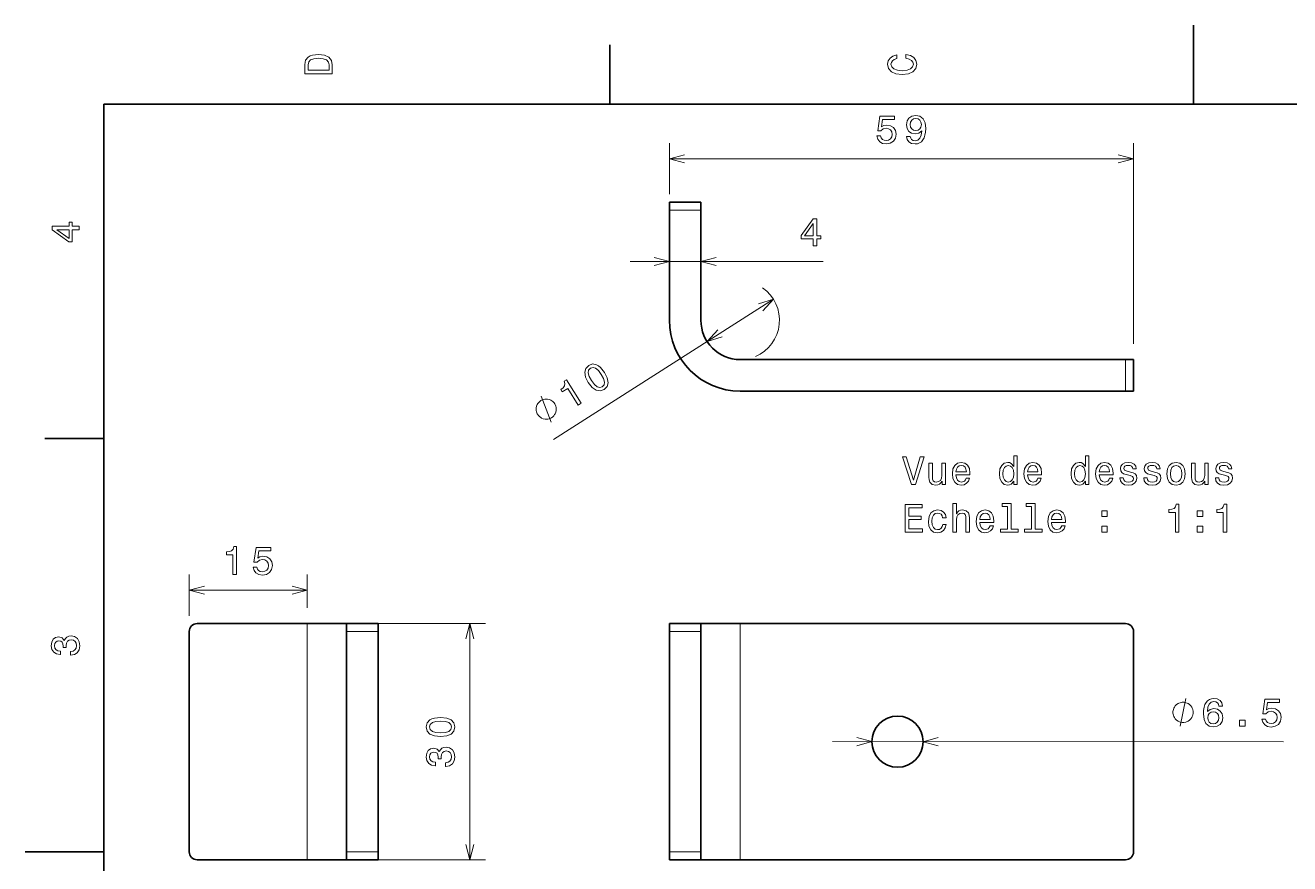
# Model space of a CAD drawing. Extents: x 0 to 297, y 0 to 210.
# Drawn here: x 0 to 160.8, y 103.5 to 210 of the extents above; entities that cross this region are included whole.
import ezdxf

# ---------------------------------------------------------------- set-up
doc = ezdxf.new("R2010")
doc.units = 0

msp = doc.modelspace()

# ---------------------------------------------------------------- linework, layer by layer
at = {"color": 7, "lineweight": 35, "ltscale": 0.25}
for p, q in [((148.5, 200), (148.5, 210)), ((10, 105), (0, 105))]:
    msp.add_line(p, q, dxfattribs=at)
at = {"color": 7, "lineweight": 35, "ltscale": 0.1875}
for p, q in [((74.300003, 200), (74.300003, 207.5)), ((10, 157.5), (2.5, 157.5))]:
    msp.add_line(p, q, dxfattribs=at)
at = {"color": 7, "lineweight": 35}
for p, q in [((287, 200), (10, 200)), ((10, 200), (10, 10)), ((90.891434, 167.528702), (139.891434, 167.528702)), ((90.891434, 163.528702), (139.891434, 163.528702)), ((139.891434, 133.991425), (90.891434, 133.991425)), ((20.851433, 132.991425), (20.851433, 104.991417)), ((40.851433, 104.991417), (40.851433, 132.991425)), ((44.851433, 104.991417), (44.851433, 132.991425)), ((81.891434, 104.991417), (81.891434, 132.991425)), ((85.891434, 132.991425), (85.891434, 104.991417)), ((140.891434, 104.991417), (140.891434, 132.991425)), ((90.891434, 103.991417), (139.891434, 103.991417))]:
    msp.add_line(p, q, dxfattribs=at)
at = {"color": 7, "lineweight": 13, "ltscale": 0.162453}
msp.add_line((81.891434, 188.528702), (81.891434, 195.02684), dxfattribs=at)
at = {"color": 7, "lineweight": 13}
for p, q in [((140.891434, 169.528702), (140.891434, 195.02684)), ((81.891434, 193.02684), (140.891434, 193.02684)), ((76.891434, 179.988342), (101.422546, 179.988342)), ((67.167267, 157.388565), (95.106285, 175.218506)), ((35.851433, 133.991425), (35.851433, 103.991417)), ((37.851433, 133.991425), (58.511063, 133.991425)), ((56.511063, 103.991417), (56.511063, 133.991425)), ((90.891434, 133.991425), (90.891434, 103.991417)), ((102.641434, 118.997391), (159.984192, 118.955872)), ((37.851433, 103.991417), (58.511063, 103.991417))]:
    msp.add_line(p, q, dxfattribs=at)
at = {"color": 7, "lineweight": 35, "ltscale": 0.1}
for p, q in [((81.891434, 187.528702), (85.891434, 187.528702)), ((140.891434, 163.528702), (140.891434, 167.528702)), ((44.851433, 133.991425), (40.851433, 133.991425)), ((81.891434, 133.991425), (85.891434, 133.991425)), ((44.851433, 103.991417), (40.851433, 103.991417)), ((81.891434, 103.991417), (85.891434, 103.991417))]:
    msp.add_line(p, q, dxfattribs=at)
at = {"color": 7, "lineweight": 35, "ltscale": 0.025}
for p, q in [((81.891434, 186.528702), (81.891434, 187.528702)), ((85.891434, 187.528702), (85.891434, 186.528702)), ((140.891434, 167.528702), (139.891434, 167.528702)), ((140.891434, 163.528702), (139.891434, 163.528702)), ((40.851433, 133.991425), (40.851433, 132.991425)), ((44.851433, 133.991425), (44.851433, 132.991425)), ((81.891434, 132.991425), (81.891434, 133.991425)), ((85.891434, 133.991425), (85.891434, 132.991425)), ((40.851433, 104.991417), (40.851433, 103.991417)), ((44.851433, 104.991417), (44.851433, 103.991417)), ((81.891434, 103.991417), (81.891434, 104.991417)), ((85.891434, 104.991417), (85.891434, 103.991417))]:
    msp.add_line(p, q, dxfattribs=at)
at = {"color": 7, "lineweight": 13, "ltscale": 0.1}
for p, q in [((81.891434, 186.528702), (85.891434, 186.528702)), ((139.891434, 163.528702), (139.891434, 167.528702)), ((44.851433, 132.991425), (40.851433, 132.991425)), ((81.891434, 132.991425), (85.891434, 132.991425)), ((44.851433, 104.991417), (40.851433, 104.991417)), ((81.891434, 104.991417), (85.891434, 104.991417))]:
    msp.add_line(p, q, dxfattribs=at)
at = {"color": 7, "lineweight": 35, "ltscale": 0.35}
for p, q in [((81.891434, 172.528702), (81.891434, 186.528702)), ((85.891434, 172.528702), (85.891434, 186.528702)), ((35.851433, 133.991425), (21.851433, 133.991425)), ((35.851433, 103.991417), (21.851433, 103.991417))]:
    msp.add_line(p, q, dxfattribs=at)
at = {"color": 7, "lineweight": 13, "ltscale": 0.163509}
for p, q in [((81.891434, 184.528702), (81.891434, 177.988342)), ((85.891434, 184.528702), (85.891434, 177.988342))]:
    msp.add_line(p, q, dxfattribs=at)
at = {"color": 7, "lineweight": 13, "ltscale": 0.089233}
for p, q in [((66.878113, 159.576599), (65.585335, 162.903564)), ((146.844238, 120.965385), (147.546783, 124.464882))]:
    msp.add_line(p, q, dxfattribs=at)
at = {"color": 8, "lineweight": 13, "ltscale": 0.131358}
msp.add_line((20.851433, 134.991425), (20.851433, 140.245743), dxfattribs=at)
at = {"color": 8, "lineweight": 13, "ltscale": 0.106358}
msp.add_line((35.851433, 135.991425), (35.851433, 140.245743), dxfattribs=at)
at = {"color": 8, "lineweight": 13, "ltscale": 0.375}
msp.add_line((20.851433, 138.245743), (35.851433, 138.245743), dxfattribs=at)
at = {"color": 7, "lineweight": 35, "ltscale": 0.125}
for p, q in [((40.851433, 133.991425), (35.851433, 133.991425)), ((90.891434, 133.991425), (85.891434, 133.991425)), ((35.851433, 103.991417), (40.851433, 103.991417)), ((85.891434, 103.991417), (90.891434, 103.991417))]:
    msp.add_line(p, q, dxfattribs=at)
at = {"color": 7, "lineweight": 13}
for points in [[(35.533215, 204.994965), (35.533215, 203.829971), (39.033215, 203.829971), (39.033215, 204.994965), (38.922264, 205.544678), (38.584366, 205.953171), (38.034657, 206.205338), (37.283215, 206.296112), (36.516644, 206.215424), (36.21405, 206.114563), (35.971977, 205.973343), (35.644165, 205.56485), (35.563473, 205.297562)], [(35.951801, 204.959656), (36.027451, 205.342941), (36.259438, 205.605194), (36.672985, 205.761536), (37.283215, 205.811966), (37.873272, 205.756485), (38.286816, 205.600143), (38.533936, 205.332855), (38.614628, 204.959656), (38.614628, 204.298996), (35.951801, 204.298996)], [(111.93206, 205.817017), (112.35569, 205.716141), (112.658287, 205.549713), (112.844887, 205.317734), (112.905403, 205.045395), (112.814629, 204.71759), (112.54229, 204.460388), (112.098488, 204.28891), (111.483215, 204.233429), (110.872986, 204.28891), (110.424141, 204.455338), (110.151802, 204.71254), (110.055984, 205.045395), (110.106415, 205.287476), (110.247627, 205.494247), (110.474571, 205.655624), (110.787247, 205.766571), (110.787247, 206.245682), (110.308144, 206.094391), (109.94503, 205.832138), (109.718086, 205.474075), (109.637398, 205.045395), (109.763474, 204.510818), (110.116501, 204.10231), (110.696472, 203.840057), (111.483215, 203.749283), (112.269958, 203.840057), (112.84993, 204.10231), (113.208, 204.510818), (113.329041, 205.045395), (113.233215, 205.51442), (112.965927, 205.892654), (112.527161, 206.159943), (111.93206, 206.301163)], [(108.272697, 195.939667), (108.383652, 195.526123), (108.630768, 195.203354), (108.993881, 195.001617), (109.457855, 194.92598), (109.967224, 195.016754), (110.365639, 195.26387), (110.617798, 195.657242), (110.713623, 196.16156), (110.627884, 196.630585), (110.385811, 196.998749), (110.007568, 197.235779), (109.518379, 197.321503), (109.140137, 197.260986), (108.847626, 197.094559), (108.988838, 198.037643), (110.52198, 198.037643), (110.52198, 198.451187), (108.65094, 198.451187), (108.373566, 196.595291), (108.777023, 196.595291), (109.069527, 196.832321), (109.442726, 196.918045), (109.765495, 196.862579), (110.012611, 196.701187), (110.168953, 196.454071), (110.224426, 196.136353), (110.168953, 195.818634), (110.007568, 195.571503), (109.760452, 195.415161), (109.442726, 195.359695), (109.175438, 195.394989), (108.968666, 195.510986), (108.817368, 195.692551), (108.741722, 195.939667)], [(112.049072, 195.894272), (112.124718, 195.495865), (112.341576, 195.188217), (112.684517, 194.996582), (113.138405, 194.92598), (113.435959, 194.961273), (113.703247, 195.052063), (113.930191, 195.208389), (114.121834, 195.430298), (114.273132, 195.707672), (114.384087, 196.050613), (114.449646, 196.443985), (114.474861, 196.897873), (114.38913, 197.608978), (114.142006, 198.128418), (113.748634, 198.441101), (113.209015, 198.552063), (112.714775, 198.461273), (112.341576, 198.219208), (112.099503, 197.846008), (112.018806, 197.376984), (112.099503, 196.892838), (112.336533, 196.524673), (112.68956, 196.292694), (113.138405, 196.217041), (113.612473, 196.312866), (113.970535, 196.605377), (113.889847, 196.045578), (113.728462, 195.647156), (113.481346, 195.410126), (113.143448, 195.334473), (112.881203, 195.369781), (112.68956, 195.480728), (112.563477, 195.657242), (112.513046, 195.894272)], [(112.508003, 197.382034), (112.558434, 197.694702), (112.699646, 197.941818), (112.921547, 198.09816), (113.209015, 198.153641), (113.506561, 198.09816), (113.733505, 197.941818), (113.874718, 197.699753), (113.930191, 197.38707), (113.874718, 197.069351), (113.733505, 196.832321), (113.501518, 196.686066), (113.193878, 196.635635), (112.916504, 196.686066), (112.699646, 196.832321), (112.558434, 197.064301)], [(6.833213, 184.02739), (6.833213, 184.481277), (5.965778, 184.481277), (5.965778, 184.98056), (5.56232, 184.98056), (5.56232, 184.481277), (3.408862, 184.481277), (3.408862, 184.022339), (5.521974, 182.489197), (5.965778, 182.489197), (5.965778, 184.02739)], [(100.181908, 181.988342), (100.635803, 181.988342), (100.635803, 182.855789), (101.135078, 182.855789), (101.135078, 183.259247), (100.635803, 183.259247), (100.635803, 185.412704), (100.176865, 185.412704), (98.643723, 183.299591), (98.643723, 182.855789), (100.181908, 182.855789)], [(5.56232, 182.912827), (3.993876, 184.02739), (5.56232, 184.02739)], [(99.06736, 183.259247), (100.181908, 184.827682), (100.181908, 183.259247)], [(71.582642, 164.607025), (72.072357, 163.98027), (72.576035, 163.631638), (73.079369, 163.546036), (73.581192, 163.734665), (73.959381, 164.107635), (74.093742, 164.600204), (73.985443, 165.201157), (73.62751, 165.912018), (73.136253, 166.531799), (72.887268, 166.743835), (72.634117, 166.887405), (72.130783, 166.973007), (71.630501, 166.791336), (71.250763, 166.411407), (71.119125, 165.914581), (71.223175, 165.310928)], [(71.990768, 164.867493), (71.696495, 165.403595), (71.566742, 165.841278), (71.619682, 166.180191), (71.855682, 166.438492), (72.185104, 166.541031), (72.514778, 166.446289), (72.857094, 166.144257), (73.219391, 165.651566), (73.516373, 165.111191), (73.646126, 164.673508), (73.593185, 164.33461), (73.358719, 164.083267), (73.027763, 163.97377), (72.69809, 164.068497), (72.355766, 164.370529)], [(70.301056, 161.761017), (70.68792, 162.007904), (68.791489, 164.979553), (68.502403, 164.795074), (68.591377, 164.486908), (68.549568, 164.214935), (68.380859, 163.963684), (68.079468, 163.72348), (68.272095, 163.421646), (68.9608, 163.86116)], [(67.313538, 161.930466), (67.250778, 162.028809), (67.07608, 162.194122), (66.932762, 162.310257), (66.820824, 162.377228), (66.628334, 162.461975), (66.386673, 162.51535), (66.176392, 162.519562), (66.046661, 162.505966), (65.86776, 162.460999), (65.639687, 162.384644), (65.541344, 162.321884), (65.442993, 162.259125), (65.277679, 162.084427), (65.161545, 161.941116), (65.094582, 161.829178), (65.009819, 161.636688), (64.956444, 161.39502), (64.95224, 161.184738), (64.965828, 161.055008), (65.010803, 160.876114), (65.087151, 160.648041), (65.149918, 160.549698), (65.212677, 160.451355), (65.387375, 160.286041), (65.530685, 160.169891), (65.642624, 160.102936), (65.835114, 160.018173), (66.076782, 159.964798), (66.287064, 159.960602), (66.416786, 159.974182), (66.595688, 160.01915), (66.823761, 160.095505), (66.922104, 160.158264), (67.020454, 160.221024), (67.185768, 160.395721), (67.301903, 160.539047), (67.368866, 160.65097), (67.453629, 160.843475), (67.507004, 161.085129), (67.511208, 161.29541), (67.49762, 161.42514), (67.452652, 161.604034), (67.376297, 161.832108)], [(113.786964, 155.177124), (112.909447, 152.196564), (112.006706, 155.177124), (111.527603, 155.177124), (112.657288, 151.672073), (113.161606, 151.672073), (114.266075, 155.177124)], [(116.989418, 154.38028), (116.545609, 154.38028), (116.545609, 152.816879), (116.495178, 152.453781), (116.348923, 152.191528), (116.121979, 152.030136), (115.824432, 151.979706), (115.587402, 152.02005), (115.436104, 152.141098), (115.350365, 152.34787), (115.330193, 152.640366), (115.330193, 154.38028), (114.886391, 154.38028), (114.886391, 152.600021), (114.90152, 152.241959), (114.997345, 151.944412), (115.289848, 151.672073), (115.758865, 151.576248), (116.011032, 151.611557), (116.22789, 151.702332), (116.41449, 151.858673), (116.565788, 152.085617), (116.565788, 151.672073), (116.989418, 151.672073)], [(118.325874, 152.897583), (120.101089, 152.897583), (120.106133, 153.104355), (120.025436, 153.684326), (119.803535, 154.118042), (119.450516, 154.38028), (118.981491, 154.476105), (118.52256, 154.375244), (118.169533, 154.092819), (117.942589, 153.633896), (117.861893, 153.028702), (117.937546, 152.408386), (118.16449, 151.954498), (118.512474, 151.672073), (118.966362, 151.576248), (119.359734, 151.641815), (119.682503, 151.813278), (119.919533, 152.085617), (120.055702, 152.44873), (119.616936, 152.44873), (119.526161, 152.246994), (119.395035, 152.095703), (119.021835, 151.97467), (118.734375, 152.030136), (118.517517, 152.20665), (118.376305, 152.494125), (118.325874, 152.882446)], [(125.673859, 152.090668), (125.673859, 151.672073), (126.117661, 151.672073), (126.117661, 155.293106), (125.678894, 155.293106), (125.678894, 153.966736), (125.341003, 154.350021), (125.134232, 154.440811), (124.897202, 154.476105), (124.468521, 154.375244), (124.135674, 154.092819), (123.918808, 153.638931), (123.843163, 153.028702), (123.918808, 152.418472), (124.135674, 151.959534), (124.468521, 151.672073), (124.897202, 151.576248), (125.134232, 151.611557), (125.346046, 151.702332)], [(127.433945, 152.897583), (129.209152, 152.897583), (129.214203, 153.104355), (129.133514, 153.684326), (128.911606, 154.118042), (128.558578, 154.38028), (128.089569, 154.476105), (127.63063, 154.375244), (127.277603, 154.092819), (127.050659, 153.633896), (126.969963, 153.028702), (127.045616, 152.408386), (127.27256, 151.954498), (127.620544, 151.672073), (128.074432, 151.576248), (128.467804, 151.641815), (128.790573, 151.813278), (129.027603, 152.085617), (129.163773, 152.44873), (128.725006, 152.44873), (128.634232, 152.246994), (128.503113, 152.095703), (128.129913, 151.97467), (127.842445, 152.030136), (127.62558, 152.20665), (127.484375, 152.494125), (127.433945, 152.882446)], [(134.781921, 152.090668), (134.781921, 151.672073), (135.225723, 151.672073), (135.225723, 155.293106), (134.786972, 155.293106), (134.786972, 153.966736), (134.449066, 154.350021), (134.242294, 154.440811), (134.005264, 154.476105), (133.576599, 154.375244), (133.243744, 154.092819), (133.026886, 153.638931), (132.951233, 153.028702), (133.026886, 152.418472), (133.243744, 151.959534), (133.576599, 151.672073), (134.005264, 151.576248), (134.242294, 151.611557), (134.454117, 151.702332)], [(136.542007, 152.897583), (138.31723, 152.897583), (138.322266, 153.104355), (138.241577, 153.684326), (138.019684, 154.118042), (137.666656, 154.38028), (137.197632, 154.476105), (136.738693, 154.375244), (136.385666, 154.092819), (136.158722, 153.633896), (136.078033, 153.028702), (136.153687, 152.408386), (136.38063, 151.954498), (136.728607, 151.672073), (137.182495, 151.576248), (137.575867, 151.641815), (137.898636, 151.813278), (138.135666, 152.085617), (138.271835, 152.44873), (137.833069, 152.44873), (137.742294, 152.246994), (137.611176, 152.095703), (137.237976, 151.97467), (136.950516, 152.030136), (136.733658, 152.20665), (136.592438, 152.494125), (136.542007, 152.882446)], [(140.516068, 153.25061), (140.087402, 153.351471), (139.769684, 153.467468), (139.663773, 153.704498), (139.694031, 153.870926), (139.799927, 153.991959), (139.971405, 154.067612), (140.218521, 154.09787), (140.455551, 154.067612), (140.642151, 153.976822), (140.763184, 153.840668), (140.813629, 153.659103), (141.247345, 153.659103), (141.247345, 153.669189), (141.171692, 153.996994), (140.96492, 154.254211), (140.642151, 154.415588), (140.218521, 154.476105), (139.789856, 154.415588), (139.477173, 154.249161), (139.280487, 154.002045), (139.219971, 153.689362), (139.26535, 153.386765), (139.406555, 153.174957), (139.63855, 153.023651), (139.97644, 152.917755), (140.470688, 152.796707), (140.773285, 152.670639), (140.853973, 152.569763), (140.884232, 152.418472), (140.838837, 152.231873), (140.717804, 152.090668), (140.521118, 151.999878), (140.258865, 151.96962), (139.981491, 151.999878), (139.779755, 152.105789), (139.6436, 152.277267), (139.58812, 152.514297), (139.159439, 152.514297), (139.230057, 152.11084), (139.436829, 151.818329), (139.764633, 151.641815), (140.218521, 151.576248), (140.692581, 151.641815), (141.040573, 151.818329), (141.25238, 152.100754), (141.328033, 152.468903), (141.272552, 152.786621), (141.116211, 153.003479), (140.859009, 153.144699)], [(143.552094, 153.25061), (143.123413, 153.351471), (142.805695, 153.467468), (142.699799, 153.704498), (142.730042, 153.870926), (142.835953, 153.991959), (143.007431, 154.067612), (143.254547, 154.09787), (143.491577, 154.067612), (143.678177, 153.976822), (143.79921, 153.840668), (143.84964, 153.659103), (144.283356, 153.659103), (144.283356, 153.669189), (144.207718, 153.996994), (144.000946, 154.254211), (143.678177, 154.415588), (143.254547, 154.476105), (142.825867, 154.415588), (142.513184, 154.249161), (142.316498, 154.002045), (142.255981, 153.689362), (142.301376, 153.386765), (142.442581, 153.174957), (142.674576, 153.023651), (143.012466, 152.917755), (143.506714, 152.796707), (143.809296, 152.670639), (143.889984, 152.569763), (143.920258, 152.418472), (143.874863, 152.231873), (143.75383, 152.090668), (143.557144, 151.999878), (143.294891, 151.96962), (143.017517, 151.999878), (142.815781, 152.105789), (142.679611, 152.277267), (142.624146, 152.514297), (142.195465, 152.514297), (142.266068, 152.11084), (142.472839, 151.818329), (142.800659, 151.641815), (143.254547, 151.576248), (143.728607, 151.641815), (144.076599, 151.818329), (144.288406, 152.100754), (144.364059, 152.468903), (144.308578, 152.786621), (144.152237, 153.003479), (143.895035, 153.144699)], [(145.13063, 153.023651), (145.211319, 152.408386), (145.443298, 151.954498), (145.811462, 151.672073), (146.305695, 151.576248), (146.794891, 151.672073), (147.16304, 151.949448), (147.395035, 152.403336), (147.480774, 153.023651), (147.395035, 153.638931), (147.16304, 154.09787), (146.794891, 154.375244), (146.305695, 154.476105), (145.811462, 154.375244), (145.443298, 154.092819), (145.211319, 153.638931)], [(150.385666, 154.38028), (149.941864, 154.38028), (149.941864, 152.816879), (149.891434, 152.453781), (149.745178, 152.191528), (149.518234, 152.030136), (149.220673, 151.979706), (148.983643, 152.02005), (148.832352, 152.141098), (148.746613, 152.34787), (148.72644, 152.640366), (148.72644, 154.38028), (148.282639, 154.38028), (148.282639, 152.600021), (148.297775, 152.241959), (148.393585, 151.944412), (148.686096, 151.672073), (149.155121, 151.576248), (149.407288, 151.611557), (149.624146, 151.702332), (149.81073, 151.858673), (149.962036, 152.085617), (149.962036, 151.672073), (150.385666, 151.672073)], [(152.660156, 153.25061), (152.231491, 153.351471), (151.913757, 153.467468), (151.807861, 153.704498), (151.83812, 153.870926), (151.944031, 153.991959), (152.115494, 154.067612), (152.36261, 154.09787), (152.59964, 154.067612), (152.78624, 153.976822), (152.907288, 153.840668), (152.957718, 153.659103), (153.391434, 153.659103), (153.391434, 153.669189), (153.315781, 153.996994), (153.109009, 154.254211), (152.78624, 154.415588), (152.36261, 154.476105), (151.933929, 154.415588), (151.621262, 154.249161), (151.424576, 154.002045), (151.364044, 153.689362), (151.409439, 153.386765), (151.550659, 153.174957), (151.782639, 153.023651), (152.120544, 152.917755), (152.614777, 152.796707), (152.917358, 152.670639), (152.998062, 152.569763), (153.02832, 152.418472), (152.982925, 152.231873), (152.861893, 152.090668), (152.665207, 151.999878), (152.402954, 151.96962), (152.12558, 151.999878), (151.923859, 152.105789), (151.787689, 152.277267), (151.732208, 152.514297), (151.303528, 152.514297), (151.374146, 152.11084), (151.580902, 151.818329), (151.908722, 151.641815), (152.36261, 151.576248), (152.83667, 151.641815), (153.184662, 151.818329), (153.396469, 152.100754), (153.472122, 152.468903), (153.416641, 152.786621), (153.260315, 153.003479), (153.003098, 153.144699)], [(118.325874, 153.270782), (118.381348, 153.618759), (118.517517, 153.875961), (118.724289, 154.032303), (118.99662, 154.087784), (119.263916, 154.032303), (119.470688, 153.875961), (119.596764, 153.618759), (119.642151, 153.270782)], [(124.972847, 154.077698), (125.26535, 154.00708), (125.487259, 153.810394), (125.618378, 153.48259), (125.668808, 153.028702), (125.618378, 152.569763), (125.487259, 152.241959), (125.26535, 152.040222), (124.972847, 151.97467), (124.695465, 152.040222), (124.48365, 152.241959), (124.342445, 152.574814), (124.29705, 153.028702), (124.342445, 153.477554), (124.48365, 153.805359), (124.695465, 154.00708)], [(127.433945, 153.270782), (127.489418, 153.618759), (127.62558, 153.875961), (127.832352, 154.032303), (128.104691, 154.087784), (128.371979, 154.032303), (128.578751, 153.875961), (128.704834, 153.618759), (128.750229, 153.270782)], [(134.080917, 154.077698), (134.373428, 154.00708), (134.595322, 153.810394), (134.726456, 153.48259), (134.776886, 153.028702), (134.726456, 152.569763), (134.595322, 152.241959), (134.373428, 152.040222), (134.080917, 151.97467), (133.803543, 152.040222), (133.591721, 152.241959), (133.450516, 152.574814), (133.405121, 153.028702), (133.450516, 153.477554), (133.591721, 153.805359), (133.803543, 154.00708)], [(136.542007, 153.270782), (136.597488, 153.618759), (136.733658, 153.875961), (136.94043, 154.032303), (137.212769, 154.087784), (137.480057, 154.032303), (137.686829, 153.875961), (137.812897, 153.618759), (137.858292, 153.270782)], [(145.584518, 153.028702), (145.629913, 153.48259), (145.771118, 153.810394), (145.998062, 154.012131), (146.305695, 154.082733), (146.608292, 154.012131), (146.835236, 153.815445), (146.97644, 153.48259), (147.026886, 153.028702), (146.97644, 152.569763), (146.835236, 152.236908), (146.608292, 152.035187), (146.305695, 151.96962), (145.998062, 152.035187), (145.771118, 152.236908), (145.629913, 152.569763)], [(111.850365, 145.625244), (114.069389, 145.625244), (114.069389, 146.048874), (112.314346, 146.048874), (112.314346, 147.234039), (113.877747, 147.234039), (113.877747, 147.652618), (112.314346, 147.652618), (112.314346, 148.701614), (114.029045, 148.701614), (114.029045, 149.125244), (111.850365, 149.125244)], [(116.626305, 147.43576), (117.065063, 147.43576), (116.974289, 147.839218), (116.757431, 148.156952), (116.419533, 148.353638), (115.980774, 148.429276), (115.49662, 148.328415), (115.128464, 148.04599), (114.896477, 147.587067), (114.815788, 146.971786), (114.891434, 146.361557), (115.118378, 145.907669), (115.476448, 145.625244), (115.965645, 145.529419), (116.399361, 145.605072), (116.737259, 145.816879), (116.969246, 146.149734), (117.070107, 146.593536), (116.646477, 146.593536), (116.570831, 146.311127), (116.429619, 146.099304), (116.22789, 145.968185), (115.980774, 145.927841), (115.673134, 145.993393), (115.451233, 146.195129), (115.315063, 146.522934), (115.269676, 146.986908), (115.315063, 147.440811), (115.456276, 147.768616), (115.68322, 147.970352), (115.980774, 148.040955), (116.243019, 147.99556), (116.439705, 147.879562), (116.570831, 147.687927)], [(117.937546, 145.625244), (118.381348, 145.625244), (118.381348, 147.188644), (118.426735, 147.546707), (118.57299, 147.80896), (118.799934, 147.970352), (119.102531, 148.030869), (119.344604, 147.980438), (119.495903, 147.844269), (119.571548, 147.617325), (119.596764, 147.314728), (119.596764, 145.625244), (120.040573, 145.625244), (120.040573, 147.405502), (120.020393, 147.76358), (119.929619, 148.061127), (119.632065, 148.33345), (119.168091, 148.429276), (118.915932, 148.393982), (118.699074, 148.298157), (118.517517, 148.146851), (118.381348, 147.940079), (118.381348, 149.246277), (117.937546, 149.246277)], [(121.361893, 146.850754), (123.137115, 146.850754), (123.142151, 147.057526), (123.061462, 147.637497), (122.839561, 148.071213), (122.486534, 148.33345), (122.017517, 148.429276), (121.558578, 148.328415), (121.205551, 148.04599), (120.978607, 147.587067), (120.897919, 146.981873), (120.973564, 146.361557), (121.200516, 145.907669), (121.548492, 145.625244), (122.002388, 145.529419), (122.39576, 145.594986), (122.718521, 145.766449), (122.955551, 146.038788), (123.091721, 146.401901), (122.652962, 146.401901), (122.56218, 146.200165), (122.431061, 146.048874), (122.057861, 145.927841), (121.770393, 145.983307), (121.553535, 146.159821), (121.412331, 146.447296), (121.361893, 146.835617)], [(121.361893, 147.223953), (121.417374, 147.57193), (121.553535, 147.829132), (121.760307, 147.985474), (122.032646, 148.040955), (122.299934, 147.985474), (122.506706, 147.829132), (122.63279, 147.57193), (122.678177, 147.223953)], [(124.892151, 148.873077), (124.892151, 145.998444), (123.979332, 145.998444), (123.979332, 145.625244), (126.243736, 145.625244), (126.243736, 145.998444), (125.33596, 145.998444), (125.33596, 149.246277), (124.19619, 149.246277), (124.19619, 148.873077)], [(127.928177, 148.873077), (127.928177, 145.998444), (127.01535, 145.998444), (127.01535, 145.625244), (129.279755, 145.625244), (129.279755, 145.998444), (128.371979, 145.998444), (128.371979, 149.246277), (127.232208, 149.246277), (127.232208, 148.873077)], [(130.469971, 146.850754), (132.245178, 146.850754), (132.250229, 147.057526), (132.169525, 147.637497), (131.947632, 148.071213), (131.594604, 148.33345), (131.12558, 148.429276), (130.666656, 148.328415), (130.313629, 148.04599), (130.086685, 147.587067), (130.005981, 146.981873), (130.081635, 146.361557), (130.308578, 145.907669), (130.65657, 145.625244), (131.110458, 145.529419), (131.50383, 145.594986), (131.826599, 145.766449), (132.063629, 146.038788), (132.199799, 146.401901), (131.761032, 146.401901), (131.670258, 146.200165), (131.539124, 146.048874), (131.165924, 145.927841), (130.878464, 145.983307), (130.661606, 146.159821), (130.520401, 146.447296), (130.469971, 146.835617)], [(130.469971, 147.223953), (130.525436, 147.57193), (130.661606, 147.829132), (130.868378, 147.985474), (131.140717, 148.040955), (131.408005, 147.985474), (131.614777, 147.829132), (131.74086, 147.57193), (131.786255, 147.223953)], [(136.84964, 147.582016), (137.545609, 147.582016), (137.545609, 148.33345), (136.84964, 148.33345)], [(146.21492, 145.625244), (146.673859, 145.625244), (146.673859, 149.150467), (146.330917, 149.150467), (146.240143, 148.842819), (146.058578, 148.636047), (145.781204, 148.515015), (145.397919, 148.47467), (145.397919, 148.116592), (146.21492, 148.116592)], [(148.993744, 147.582016), (149.689697, 147.582016), (149.689697, 148.33345), (148.993744, 148.33345)], [(152.286957, 145.625244), (152.745895, 145.625244), (152.745895, 149.150467), (152.402954, 149.150467), (152.31218, 148.842819), (152.130615, 148.636047), (151.853241, 148.515015), (151.469955, 148.47467), (151.469955, 148.116592), (152.286957, 148.116592)], [(136.84964, 145.625244), (137.545609, 145.625244), (137.545609, 146.376678), (136.84964, 146.376678)], [(148.993744, 145.625244), (149.689697, 145.625244), (149.689697, 146.376678), (148.993744, 146.376678)], [(5.73379, 129.979111), (5.769093, 129.979111), (6.253242, 130.059799), (6.616354, 130.296829), (6.848343, 130.670029), (6.934078, 131.164276), (6.848343, 131.688766), (6.626441, 132.082138), (6.273415, 132.334305), (5.819525, 132.425079), (5.521974, 132.384735), (5.279899, 132.273788), (5.0933, 132.092224), (4.957133, 131.850143), (4.684798, 132.177963), (4.251081, 132.293961), (3.857709, 132.218307), (3.560158, 132.00145), (3.373559, 131.648422), (3.307997, 131.164276), (3.388689, 130.710388), (3.610591, 130.362396), (3.963617, 130.135452), (4.432637, 130.059799), (4.46794, 130.059799), (4.46794, 130.508652), (4.145173, 130.548996), (3.913184, 130.680115), (3.771974, 130.891937), (3.721542, 131.189484), (3.761888, 131.451736), (3.867795, 131.643372), (4.039265, 131.759369), (4.271254, 131.804764), (4.518372, 131.759369), (4.684798, 131.638336), (4.785663, 131.426514), (4.815922, 131.139053), (4.810879, 130.942368), (5.209294, 130.942368), (5.199208, 131.189484), (5.244596, 131.507217), (5.365634, 131.744247), (5.56232, 131.885452), (5.819525, 131.935883), (6.112032, 131.880417), (6.328891, 131.734161), (6.465058, 131.502167), (6.510447, 131.194534), (6.460014, 130.876801), (6.308718, 130.644821), (6.066643, 130.498566), (5.73379, 130.443085)], [(148.478851, 122.714203), (148.478928, 122.830872), (148.420761, 123.064247), (148.362549, 123.239288), (148.304306, 123.355995), (148.187775, 123.531082), (148.012894, 123.706207), (147.837982, 123.822998), (147.721359, 123.881424), (147.546402, 123.93988), (147.31311, 123.998383), (147.196442, 123.998466), (147.079773, 123.99855), (146.846405, 123.940384), (146.671356, 123.882179), (146.554642, 123.823929), (146.379562, 123.70739), (146.204437, 123.532516), (146.087646, 123.357605), (146.029221, 123.240982), (145.970764, 123.066017), (145.912262, 122.832733), (145.91217, 122.716064), (145.912094, 122.599396), (145.970261, 122.36602), (146.028473, 122.190979), (146.086716, 122.074265), (146.203247, 121.899185), (146.378128, 121.72406), (146.55304, 121.607269), (146.669662, 121.548843), (146.84462, 121.490387), (147.077911, 121.431885), (147.19458, 121.431801), (147.311249, 121.431717), (147.544617, 121.489883), (147.719666, 121.548088), (147.83638, 121.606339), (148.011459, 121.722878), (148.186584, 121.897751), (148.303375, 122.072662), (148.361801, 122.189285), (148.420258, 122.364243), (148.47876, 122.597534)], [(152.207809, 123.518417), (152.112289, 123.926987), (151.89061, 124.229744), (151.547806, 124.421631), (151.10405, 124.487518), (150.806473, 124.452431), (150.549194, 124.356796), (150.322144, 124.200623), (150.130341, 123.978851), (149.978836, 123.701584), (149.867645, 123.36377), (149.796753, 122.965408), (149.776245, 122.516571), (149.85643, 121.800377), (150.103165, 121.280746), (150.501358, 120.967781), (151.045944, 120.861481), (151.535202, 120.951904), (151.908569, 121.18866), (152.150925, 121.561684), (152.237, 122.03569), (152.151611, 122.514854), (151.919891, 122.883179), (151.561981, 123.115425), (151.11824, 123.196442), (150.639069, 123.095917), (150.280792, 122.808716), (150.356842, 123.363419), (150.518509, 123.761719), (150.765793, 123.998566), (151.108795, 124.07901), (151.360931, 124.038483), (151.55249, 123.932434), (151.678452, 123.755829), (151.743835, 123.518753)], [(157.217575, 121.870697), (157.328217, 121.457077), (157.575104, 121.134132), (157.93808, 120.932137), (158.402008, 120.856155), (158.911438, 120.946564), (159.310028, 121.19339), (159.562469, 121.586578), (159.658661, 122.090836), (159.573273, 122.559921), (159.331451, 122.928253), (158.953384, 123.165558), (158.464249, 123.251648), (158.085968, 123.191399), (157.793335, 123.025185), (157.935242, 123.968163), (159.468384, 123.967056), (159.468674, 124.3806), (157.597626, 124.381958), (157.318909, 122.526245), (157.722382, 122.525955), (158.015045, 122.762772), (158.388306, 122.848236), (158.711029, 122.792534), (158.958038, 122.630966), (159.114197, 122.383736), (159.169449, 122.065979), (159.113739, 121.748291), (158.952179, 121.501289), (158.704956, 121.345131), (158.387177, 121.289886), (158.119919, 121.325378), (157.913239, 121.441521), (157.762054, 121.623184), (157.686584, 121.870361)], [(151.747803, 122.030998), (151.692093, 121.713318), (151.55072, 121.471344), (151.323654, 121.31012), (151.041199, 121.259895), (150.743683, 121.310547), (150.516846, 121.467049), (150.370773, 121.709229), (150.325607, 122.026985), (150.376266, 122.33963), (150.517654, 122.576553), (150.749756, 122.727684), (151.062469, 122.782936), (151.334763, 122.727264), (151.551514, 122.580849), (151.692551, 122.343719)], [(52.801411, 119.644012), (53.593197, 119.719658), (54.158035, 119.956688), (54.500977, 120.33493), (54.611927, 120.859428), (54.500977, 121.378883), (54.158035, 121.757126), (53.593197, 121.989113), (52.801411, 122.069801), (52.014668, 121.989113), (51.701984, 121.893295), (51.444782, 121.757126), (51.101841, 121.378883), (50.985847, 120.859428), (51.101841, 120.33493), (51.449825, 119.956688), (52.014668, 119.719658)], [(52.801411, 120.128159), (52.191177, 120.168503), (51.752419, 120.294586), (51.495213, 120.52153), (51.404434, 120.859428), (51.495213, 121.192284), (51.752419, 121.419228), (52.191177, 121.545303), (52.801411, 121.585655), (53.416683, 121.545303), (53.855446, 121.419228), (54.112648, 121.192284), (54.198383, 120.859428), (54.112648, 120.52153), (53.855446, 120.294586), (53.416683, 120.168503)], [(154.383636, 120.95993), (155.07959, 120.959427), (155.080139, 121.710861), (154.384171, 121.711365)], [(53.41164, 115.852509), (53.446941, 115.852509), (53.931091, 115.933205), (54.294205, 116.170235), (54.526192, 116.543434), (54.611927, 117.037674), (54.526192, 117.562164), (54.304291, 117.955536), (53.951263, 118.207703), (53.497375, 118.298477), (53.199825, 118.258133), (52.957748, 118.147179), (52.771149, 117.965622), (52.634983, 117.723549), (52.362648, 118.051361), (51.928932, 118.167351), (51.535561, 118.091705), (51.23801, 117.874847), (51.051411, 117.52182), (50.985847, 117.037674), (51.06654, 116.583778), (51.288441, 116.235794), (51.641468, 116.00885), (52.110489, 115.933205), (52.14579, 115.933205), (52.14579, 116.38205), (51.823025, 116.422394), (51.591034, 116.55352), (51.449825, 116.765335), (51.399391, 117.062889), (51.439739, 117.325134), (51.545647, 117.516777), (51.717117, 117.632774), (51.949104, 117.678162), (52.19622, 117.632774), (52.362648, 117.511734), (52.463512, 117.299919), (52.493774, 117.012451), (52.488731, 116.815765), (52.887146, 116.815765), (52.87706, 117.062889), (52.922447, 117.380608), (53.043484, 117.617645), (53.24017, 117.75885), (53.497375, 117.809288), (53.789883, 117.753807), (54.006741, 117.607559), (54.142906, 117.375565), (54.188297, 117.067932), (54.137863, 116.750206), (53.986568, 116.518219), (53.744492, 116.371964), (53.41164, 116.31649)]]:
    msp.add_lwpolyline(points, close=True, dxfattribs=at)
for points in [[(83.823288, 193.544479), (81.891434, 193.02684), (83.823288, 192.509201)], [(138.959579, 192.509201), (140.891434, 193.02684), (138.959579, 193.544479)], [(79.959579, 179.470718), (81.891434, 179.988342), (79.959579, 180.505981)], [(87.823288, 180.505981), (85.891434, 179.988342), (87.823288, 179.470718)], [(93.756256, 173.742889), (95.106285, 175.218506), (93.199318, 174.615601)], [(88.026611, 171.314514), (86.676582, 169.838898), (88.583549, 170.441803)], [(57.028702, 132.05957), (56.511063, 133.991425), (55.993423, 132.05957)], [(105.709206, 118.477531), (107.641434, 118.993767), (105.709961, 119.51281)], [(116.073654, 119.505302), (114.141434, 118.989067), (116.072906, 118.470024)], [(55.993423, 105.923271), (56.511063, 103.991417), (57.028702, 105.923271)]]:
    msp.add_lwpolyline(points, dxfattribs=at)
at = {"color": 8, "lineweight": 13}
for points in [[(26.392643, 140.245743), (26.851578, 140.245743), (26.851578, 143.770966), (26.508638, 143.770966), (26.41786, 143.463318), (26.236303, 143.256546), (25.958925, 143.135513), (25.575642, 143.095169), (25.575642, 142.737091), (26.392643, 142.737091)], [(28.968723, 141.158569), (29.079676, 140.745026), (29.326794, 140.422256), (29.689907, 140.22052), (30.153883, 140.144882), (30.66325, 140.235657), (31.061665, 140.482773), (31.313824, 140.876144), (31.409645, 141.380463), (31.323912, 141.849487), (31.081837, 142.217651), (30.703594, 142.454681), (30.214401, 142.540405), (29.836159, 142.479889), (29.543652, 142.313461), (29.684862, 143.256546), (31.218004, 143.256546), (31.218004, 143.67009), (29.346966, 143.67009), (29.069588, 141.814178), (29.473047, 141.814178), (29.765554, 142.051224), (30.138752, 142.136948), (30.461519, 142.081482), (30.708637, 141.92009), (30.864979, 141.672974), (30.920452, 141.355255), (30.864979, 141.037537), (30.703594, 140.790405), (30.456476, 140.634064), (30.138752, 140.578598), (29.871462, 140.613892), (29.66469, 140.729889), (29.513393, 140.911453), (29.437744, 141.158569)]]:
    msp.add_lwpolyline(points, close=True, dxfattribs=at)
for points in [[(22.783285, 138.763382), (20.851433, 138.245743), (22.783285, 137.728104)], [(33.919582, 137.728104), (35.851433, 138.245743), (33.919582, 138.763382)]]:
    msp.add_lwpolyline(points, dxfattribs=at)
at = {"color": 7, "lineweight": 35}
msp.add_circle((110.891434, 118.991417), 3.25, dxfattribs=at)
at = {"color": 7, "lineweight": 13}
msp.add_arc((90.891434, 172.528702), 5, 292.918315, 55.463277, dxfattribs=at)
at = {"color": 7, "lineweight": 35}
for centre, radius, start, end in [((90.891434, 172.528702), 9, 180.000009, 269.999997), ((90.891434, 172.528702), 5, 180.000009, 269.999997), ((21.851433, 132.991425), 1, 90.000003, 180.000009), ((139.891434, 132.991425), 1, 0, 90.000003), ((21.851433, 104.991417), 1, 180.000009, 269.999997), ((139.891434, 104.991417), 1, 269.999997, 360)]:
    msp.add_arc(centre, radius, start, end, dxfattribs=at)

doc.saveas('drawing.dxf')
